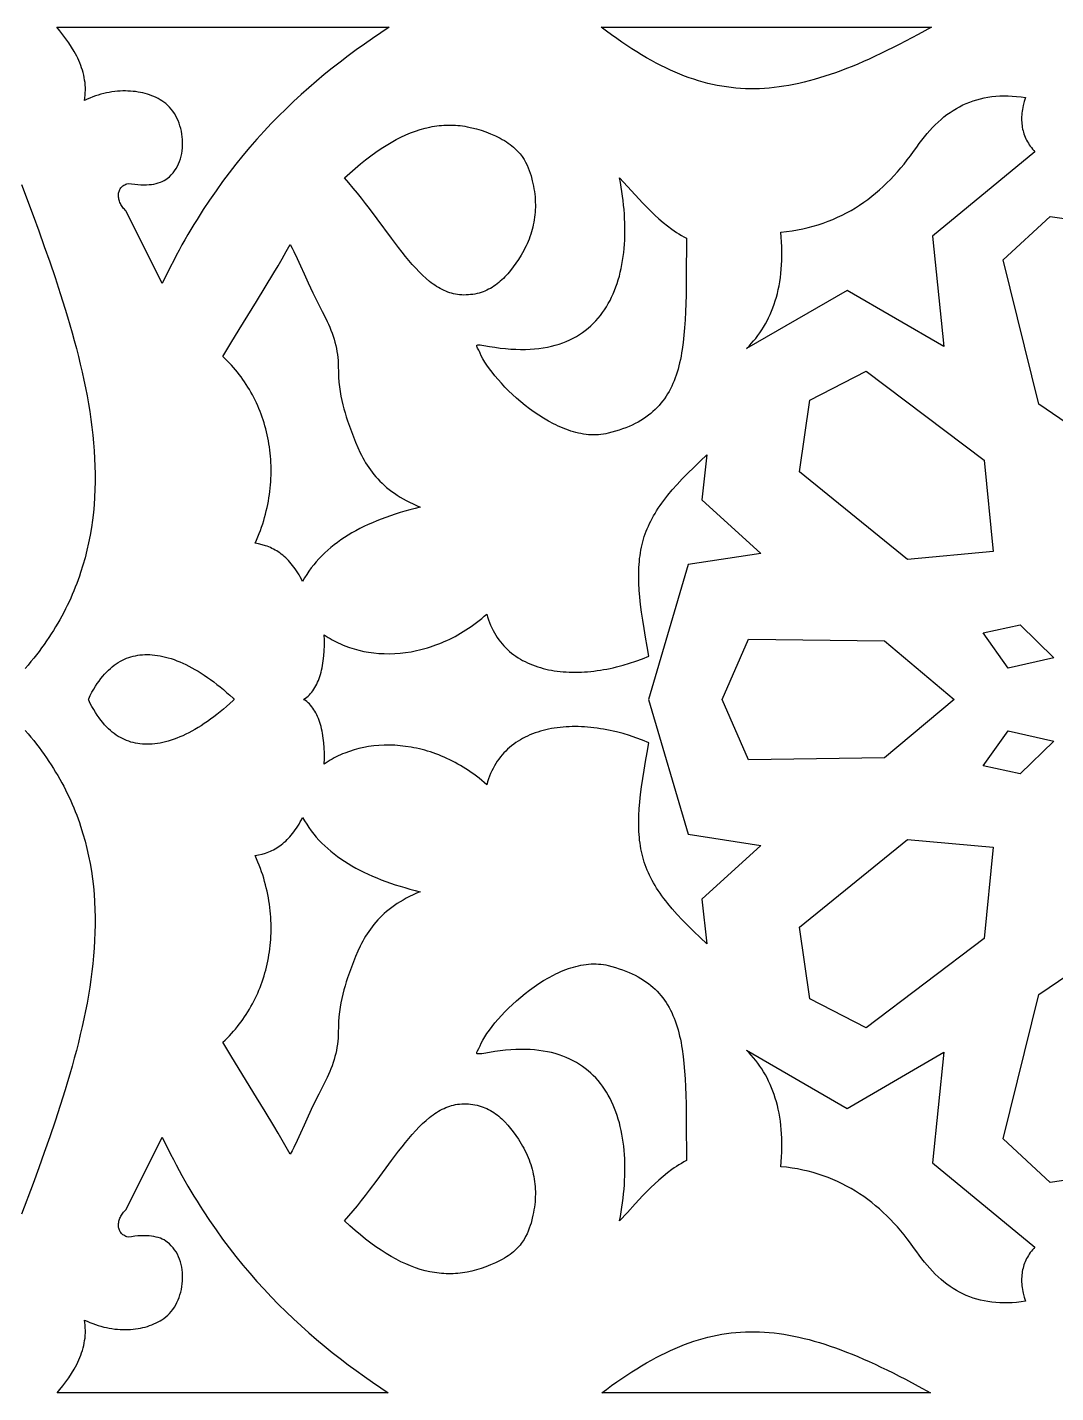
# Model space of a CAD drawing. Extents: x -575 to 575, y -425 to 425.
# Drawn here: x 272.8 to 333, y -365 to -285 of the extents above; entities that cross this region are included whole.
import ezdxf

# ---------------------------------------------------------------- set-up
doc = ezdxf.new("R2010")
doc.units = 0
doc.layers.add('LAYER_1', color=18, linetype='CONTINUOUS')

msp = doc.modelspace()

# ---------------------------------------------------------------- linework, layer by layer
at = {"layer": 'LAYER_1'}
for points in [[(293.476, -285.356), (292.992, -285.683), (292.512, -286.018), (292.035, -286.36), (291.562, -286.709), (291.092, -287.066), (290.626, -287.431), (290.164, -287.804), (289.707, -288.186), (289.254, -288.577), (288.805, -288.977), (288.361, -289.386), (287.922, -289.806), (287.487, -290.235), (287.058, -290.675), (286.634, -291.125), (286.215, -291.587), (285.802, -292.059), (285.394, -292.544), (284.993, -293.04), (284.597, -293.548), (284.207, -294.069), (283.823, -294.603), (283.446, -295.15), (283.075, -295.71), (282.892, -295.995), (282.711, -296.284), (282.532, -296.576), (282.354, -296.872), (282.178, -297.171), (282.004, -297.474), (281.831, -297.78), (281.661, -298.091), (281.492, -298.405), (281.325, -298.722), (281.159, -299.044), (280.996, -299.369), (280.835, -299.698), (280.675, -300.031), (278.565, -295.799), (278.511, -295.747), (278.461, -295.694), (278.413, -295.639), (278.369, -295.583), (278.329, -295.525), (278.291, -295.467), (278.257, -295.407), (278.226, -295.347), (278.199, -295.287), (278.176, -295.226), (278.156, -295.165), (278.14, -295.104), (278.127, -295.044), (278.118, -294.984), (278.114, -294.924), (278.113, -294.865), (278.116, -294.807), (278.123, -294.751), (278.134, -294.695), (278.149, -294.641), (278.168, -294.589), (278.192, -294.539), (278.22, -294.49), (278.252, -294.444), (278.289, -294.4), (278.33, -294.359), (278.376, -294.32), (278.426, -294.284), (278.481, -294.251), (278.54, -294.222), (278.604, -294.196), (278.673, -294.174), (278.874, -294.204), (279.066, -294.228), (279.25, -294.245), (279.426, -294.256), (279.594, -294.26), (279.754, -294.258), (279.907, -294.25), (280.052, -294.235), (280.19, -294.213), (280.321, -294.186), (280.446, -294.152), (280.564, -294.111), (280.675, -294.064), (280.78, -294.011), (280.88, -293.952), (280.973, -293.886), (281.094, -293.786), (281.206, -293.677), (281.309, -293.561), (281.402, -293.438), (281.487, -293.308), (281.563, -293.173), (281.631, -293.031), (281.69, -292.885), (281.74, -292.735), (281.782, -292.581), (281.816, -292.423), (281.841, -292.264), (281.858, -292.102), (281.867, -291.939), (281.869, -291.775), (281.862, -291.61), (281.848, -291.446), (281.826, -291.283), (281.796, -291.122), (281.759, -290.962), (281.714, -290.805), (281.662, -290.651), (281.603, -290.501), (281.537, -290.355), (281.464, -290.214), (281.384, -290.079), (281.297, -289.95), (281.203, -289.827), (281.103, -289.711), (280.996, -289.604), (280.883, -289.504), (280.763, -289.414), (280.656, -289.342), (280.546, -289.275), (280.431, -289.211), (280.313, -289.152), (280.192, -289.096), (280.067, -289.045), (279.939, -288.997), (279.808, -288.954), (279.674, -288.915), (279.538, -288.88), (279.399, -288.85), (279.257, -288.823), (279.113, -288.802), (278.967, -288.785), (278.818, -288.773), (278.668, -288.765), (278.516, -288.762), (278.362, -288.764), (278.207, -288.77), (278.05, -288.782), (277.893, -288.798), (277.734, -288.82), (277.574, -288.846), (277.413, -288.878), (277.252, -288.915), (277.09, -288.957), (276.928, -289.004), (276.766, -289.057), (276.603, -289.115), (276.441, -289.179), (276.279, -289.249), (276.117, -289.323), (276.143, -289.171), (276.161, -289.018), (276.173, -288.867), (276.177, -288.716), (276.176, -288.566), (276.168, -288.417), (276.154, -288.269), (276.134, -288.122), (276.109, -287.976), (276.078, -287.831), (276.042, -287.687), (276.001, -287.544), (275.956, -287.403), (275.906, -287.263), (275.852, -287.124), (275.794, -286.987), (275.731, -286.851), (275.666, -286.717), (275.597, -286.584), (275.525, -286.453), (275.372, -286.197), (275.209, -285.947), (275.039, -285.706), (274.862, -285.473), (274.68, -285.249), (274.496, -285.034), (293.963, -285.034)], [(324.934, -285.457), (324.186, -285.854), (323.82, -286.043), (323.459, -286.226), (323.103, -286.402), (322.751, -286.571), (322.404, -286.734), (322.061, -286.891), (321.723, -287.041), (321.388, -287.184), (321.058, -287.321), (320.732, -287.451), (320.409, -287.575), (320.09, -287.691), (319.775, -287.801), (319.462, -287.905), (319.154, -288.001), (318.848, -288.091), (318.545, -288.175), (318.245, -288.251), (317.947, -288.32), (317.652, -288.383), (317.36, -288.439), (317.069, -288.488), (316.781, -288.53), (316.495, -288.565), (316.211, -288.593), (315.928, -288.614), (315.647, -288.628), (315.368, -288.635), (315.089, -288.636), (314.812, -288.629), (314.536, -288.615), (314.261, -288.594), (313.987, -288.565), (313.713, -288.53), (313.44, -288.487), (313.167, -288.438), (312.894, -288.381), (312.622, -288.317), (312.349, -288.245), (312.076, -288.167), (311.803, -288.081), (311.529, -287.987), (311.255, -287.887), (310.98, -287.779), (310.705, -287.664), (310.428, -287.541), (310.15, -287.411), (309.871, -287.273), (309.59, -287.128), (309.308, -286.976), (309.024, -286.816), (308.739, -286.648), (308.451, -286.473), (308.162, -286.29), (307.87, -286.1), (307.576, -285.902), (307.279, -285.697), (306.98, -285.483), (306.677, -285.263), (306.373, -285.034), (325.704, -285.034)], [(330.188, -289.054), (330.437, -289.065), (330.69, -289.086), (330.949, -289.115), (331.212, -289.153), (331.137, -289.387), (331.077, -289.617), (331.052, -289.729), (331.031, -289.841), (331.014, -289.952), (331.001, -290.061), (330.991, -290.169), (330.984, -290.276), (330.982, -290.382), (330.982, -290.486), (330.987, -290.59), (330.995, -290.692), (331.007, -290.793), (331.023, -290.892), (331.042, -290.991), (331.065, -291.089), (331.091, -291.185), (331.121, -291.28), (331.155, -291.374), (331.193, -291.466), (331.234, -291.558), (331.278, -291.648), (331.327, -291.737), (331.379, -291.825), (331.434, -291.912), (331.494, -291.997), (331.557, -292.082), (331.623, -292.165), (331.693, -292.247), (331.767, -292.328), (325.769, -297.266), (326.436, -303.732), (320.771, -300.44), (314.884, -303.85), (315.025, -303.706), (315.161, -303.558), (315.292, -303.406), (315.419, -303.251), (315.541, -303.091), (315.659, -302.927), (315.772, -302.759), (315.88, -302.587), (315.983, -302.41), (316.082, -302.229), (316.175, -302.043), (316.264, -301.854), (316.347, -301.659), (316.425, -301.46), (316.498, -301.256), (316.566, -301.048), (316.629, -300.835), (316.686, -300.617), (316.737, -300.394), (316.783, -300.167), (316.824, -299.934), (316.859, -299.696), (316.888, -299.453), (316.911, -299.206), (316.929, -298.952), (316.941, -298.694), (316.946, -298.43), (316.946, -298.161), (316.94, -297.887), (316.927, -297.607), (316.909, -297.322), (316.884, -297.03), (317.217, -296.995), (317.543, -296.95), (317.863, -296.897), (318.177, -296.834), (318.485, -296.763), (318.787, -296.683), (319.083, -296.595), (319.373, -296.499), (319.657, -296.394), (319.936, -296.282), (320.21, -296.162), (320.477, -296.033), (320.74, -295.898), (320.997, -295.755), (321.25, -295.604), (321.497, -295.446), (321.739, -295.282), (321.976, -295.11), (322.209, -294.931), (322.437, -294.746), (322.66, -294.554), (322.879, -294.356), (323.093, -294.152), (323.304, -293.941), (323.51, -293.725), (323.711, -293.503), (323.909, -293.274), (324.103, -293.041), (324.293, -292.802), (324.48, -292.557), (324.662, -292.307), (324.841, -292.053), (324.989, -291.844), (325.139, -291.643), (325.291, -291.448), (325.446, -291.261), (325.604, -291.08), (325.765, -290.907), (325.929, -290.741), (326.096, -290.582), (326.266, -290.431), (326.439, -290.287), (326.615, -290.15), (326.795, -290.022), (326.978, -289.901), (327.164, -289.787), (327.354, -289.682), (327.548, -289.584), (327.746, -289.494), (327.947, -289.413), (328.152, -289.339), (328.362, -289.274), (328.575, -289.217), (328.792, -289.168), (329.014, -289.127), (329.24, -289.095), (329.47, -289.072), (329.705, -289.057), (329.944, -289.051)], [(297.573, -290.759), (297.71, -290.762), (297.847, -290.769), (297.983, -290.78), (298.12, -290.793), (298.256, -290.811), (298.393, -290.831), (298.53, -290.855), (298.803, -290.912), (299.077, -290.983), (299.351, -291.067), (299.625, -291.164), (299.901, -291.274), (300.177, -291.398), (300.455, -291.534), (300.584, -291.603), (300.706, -291.673), (300.822, -291.745), (300.932, -291.818), (301.037, -291.893), (301.136, -291.968), (301.229, -292.045), (301.317, -292.123), (301.4, -292.202), (301.478, -292.282), (301.552, -292.362), (301.621, -292.443), (301.685, -292.524), (301.746, -292.606), (301.855, -292.771), (301.95, -292.935), (302.033, -293.099), (302.104, -293.262), (302.165, -293.422), (302.217, -293.58), (302.263, -293.733), (302.339, -294.025), (302.376, -294.185), (302.409, -294.343), (302.438, -294.501), (302.462, -294.657), (302.482, -294.812), (302.498, -294.967), (302.509, -295.12), (302.516, -295.272), (302.52, -295.423), (302.519, -295.573), (302.514, -295.722), (302.504, -295.87), (302.491, -296.017), (302.474, -296.163), (302.453, -296.308), (302.428, -296.452), (302.399, -296.595), (302.367, -296.737), (302.33, -296.878), (302.29, -297.018), (302.246, -297.158), (302.198, -297.296), (302.147, -297.434), (302.092, -297.57), (302.033, -297.706), (301.971, -297.841), (301.906, -297.976), (301.836, -298.109), (301.764, -298.241), (301.688, -298.373), (301.525, -298.634), (301.376, -298.857), (301.222, -299.071), (301.064, -299.276), (300.901, -299.471), (300.732, -299.655), (300.645, -299.742), (300.557, -299.827), (300.466, -299.908), (300.374, -299.986), (300.281, -300.061), (300.185, -300.132), (300.087, -300.199), (299.987, -300.263), (299.885, -300.323), (299.78, -300.379), (299.674, -300.431), (299.565, -300.48), (299.453, -300.523), (299.339, -300.563), (299.222, -300.598), (299.103, -300.629), (298.981, -300.655), (298.856, -300.676), (298.728, -300.692), (298.597, -300.704), (298.464, -300.71), (298.327, -300.712), (298.205, -300.708), (298.085, -300.699), (297.966, -300.685), (297.849, -300.665), (297.733, -300.641), (297.618, -300.612), (297.505, -300.578), (297.392, -300.539), (297.281, -300.495), (297.171, -300.447), (297.062, -300.395), (296.954, -300.338), (296.847, -300.277), (296.74, -300.212), (296.635, -300.143), (296.53, -300.07), (296.426, -299.994), (296.323, -299.913), (296.118, -299.741), (295.915, -299.555), (295.713, -299.357), (295.513, -299.146), (295.313, -298.924), (295.113, -298.691), (294.913, -298.448), (294.713, -298.196), (294.511, -297.935), (294.103, -297.393), (293.256, -296.243), (292.809, -295.648), (292.579, -295.348), (292.343, -295.047), (292.101, -294.747), (291.854, -294.448), (291.599, -294.151), (291.338, -293.856), (291.655, -293.568), (291.968, -293.294), (292.277, -293.034), (292.584, -292.789), (292.887, -292.558), (293.187, -292.341), (293.485, -292.138), (293.779, -291.949), (294.071, -291.774), (294.361, -291.614), (294.648, -291.467), (294.934, -291.334), (295.217, -291.215), (295.499, -291.11), (295.779, -291.019), (296.058, -290.941), (296.336, -290.878), (296.474, -290.851), (296.612, -290.827), (296.75, -290.807), (296.888, -290.791), (297.025, -290.778), (297.162, -290.768), (297.3, -290.761), (297.436, -290.758)], [(307.907, -294.356), (308.361, -294.851), (308.813, -295.336), (309.041, -295.572), (309.272, -295.804), (309.507, -296.03), (309.748, -296.249), (309.994, -296.461), (310.248, -296.666), (310.51, -296.861), (310.645, -296.956), (310.782, -297.047), (310.922, -297.137), (311.065, -297.223), (311.21, -297.307), (311.359, -297.388), (311.353, -299.664), (311.348, -300.195), (311.341, -300.712), (311.329, -301.213), (311.312, -301.7), (311.288, -302.171), (311.258, -302.628), (311.219, -303.069), (311.172, -303.495), (311.114, -303.906), (311.081, -304.106), (311.045, -304.302), (311.006, -304.494), (310.964, -304.682), (310.919, -304.867), (310.87, -305.048), (310.818, -305.225), (310.762, -305.398), (310.702, -305.567), (310.638, -305.733), (310.571, -305.895), (310.499, -306.053), (310.423, -306.207), (310.343, -306.357), (310.258, -306.504), (310.169, -306.646), (310.075, -306.785), (309.975, -306.92), (309.871, -307.051), (309.762, -307.179), (309.648, -307.302), (309.528, -307.422), (309.403, -307.538), (309.272, -307.65), (309.135, -307.758), (308.993, -307.862), (308.844, -307.963), (308.69, -308.059), (308.529, -308.152), (308.362, -308.241), (308.188, -308.326), (308.008, -308.407), (307.821, -308.485), (307.627, -308.558), (307.427, -308.628), (307.219, -308.693), (307.004, -308.755), (306.781, -308.813), (306.641, -308.845), (306.499, -308.87), (306.356, -308.889), (306.213, -308.901), (306.068, -308.908), (305.923, -308.909), (305.777, -308.904), (305.631, -308.893), (305.484, -308.878), (305.336, -308.857), (305.189, -308.831), (305.041, -308.8), (304.893, -308.764), (304.745, -308.723), (304.597, -308.678), (304.449, -308.629), (304.302, -308.576), (304.155, -308.518), (304.008, -308.457), (303.862, -308.392), (303.716, -308.323), (303.571, -308.251), (303.283, -308.098), (302.999, -307.932), (302.72, -307.755), (302.446, -307.569), (302.178, -307.375), (301.916, -307.174), (301.662, -306.966), (301.416, -306.754), (301.179, -306.538), (300.951, -306.32), (300.734, -306.101), (300.527, -305.882), (300.332, -305.664), (300.149, -305.449), (299.98, -305.237), (299.824, -305.03), (299.683, -304.829), (299.557, -304.636), (299.447, -304.45), (299.354, -304.275), (299.278, -304.11), (299.24, -304.026), (299.202, -303.95), (299.134, -303.823), (299.109, -303.773), (299.092, -303.73), (299.085, -303.696), (299.087, -303.681), (299.091, -303.669), (299.099, -303.659), (299.111, -303.65), (299.148, -303.639), (299.203, -303.635), (299.279, -303.638), (299.377, -303.649), (299.5, -303.666), (299.827, -303.721), (300.15, -303.775), (300.466, -303.819), (300.775, -303.853), (301.076, -303.878), (301.369, -303.894), (301.655, -303.901), (301.934, -303.9), (302.206, -303.889), (302.47, -303.87), (302.727, -303.842), (302.977, -303.807), (303.22, -303.763), (303.456, -303.711), (303.685, -303.651), (303.907, -303.584), (304.123, -303.509), (304.331, -303.426), (304.533, -303.337), (304.728, -303.24), (304.917, -303.136), (305.098, -303.025), (305.274, -302.908), (305.443, -302.784), (305.605, -302.654), (305.761, -302.517), (305.911, -302.375), (306.054, -302.226), (306.192, -302.072), (306.323, -301.912), (306.448, -301.746), (306.567, -301.575), (306.68, -301.399), (306.787, -301.218), (306.888, -301.031), (306.983, -300.84), (307.073, -300.645), (307.157, -300.444), (307.235, -300.24), (307.307, -300.031), (307.374, -299.818), (307.435, -299.601), (307.491, -299.38), (307.542, -299.156), (307.587, -298.928), (307.626, -298.697), (307.661, -298.462), (307.69, -298.225), (307.714, -297.984), (307.734, -297.741), (307.748, -297.495), (307.757, -297.247), (307.761, -296.996), (307.76, -296.743), (307.754, -296.488), (307.744, -296.231), (307.728, -295.972), (307.709, -295.712), (307.684, -295.45), (307.655, -295.187), (307.621, -294.923), (307.583, -294.657), (307.541, -294.391), (307.494, -294.124), (307.443, -293.856)], [(336.384, -296.647), (338.447, -305.051), (336.042, -309.874), (331.996, -307.108), (329.902, -298.662), (332.658, -296.109)], [(288.275, -297.961), (288.38, -298.164), (288.579, -298.574), (288.776, -299.002), (288.985, -299.468), (289.222, -299.992), (289.501, -300.591), (289.838, -301.286), (290.032, -301.675), (290.246, -302.095), (290.328, -302.26), (290.407, -302.428), (290.481, -302.599), (290.552, -302.773), (290.617, -302.948), (290.678, -303.125), (290.734, -303.303), (290.785, -303.482), (290.83, -303.661), (290.87, -303.841), (290.905, -304.021), (290.933, -304.2), (290.955, -304.378), (290.971, -304.556), (290.98, -304.732), (290.982, -304.906), (290.986, -305.221), (290.998, -305.524), (291.02, -305.816), (291.05, -306.097), (291.088, -306.368), (291.134, -306.632), (291.186, -306.887), (291.244, -307.136), (291.308, -307.38), (291.377, -307.62), (291.451, -307.856), (291.528, -308.09), (291.693, -308.555), (291.866, -309.024), (291.988, -309.337), (292.118, -309.645), (292.259, -309.947), (292.334, -310.096), (292.412, -310.243), (292.494, -310.388), (292.579, -310.532), (292.668, -310.673), (292.761, -310.813), (292.858, -310.951), (292.96, -311.087), (293.066, -311.221), (293.177, -311.353), (293.293, -311.482), (293.415, -311.61), (293.542, -311.735), (293.674, -311.858), (293.813, -311.979), (293.957, -312.097), (294.108, -312.213), (294.265, -312.326), (294.429, -312.437), (294.6, -312.545), (294.778, -312.651), (294.963, -312.754), (295.155, -312.854), (295.356, -312.951), (295.564, -313.046), (295.78, -313.137), (295.477, -313.213), (295.178, -313.291), (294.884, -313.374), (294.596, -313.459), (294.312, -313.549), (294.034, -313.641), (293.761, -313.738), (293.494, -313.838), (293.232, -313.942), (292.976, -314.05), (292.726, -314.162), (292.481, -314.278), (292.242, -314.397), (292.009, -314.521), (291.781, -314.649), (291.56, -314.78), (291.345, -314.916), (291.136, -315.056), (290.933, -315.201), (290.737, -315.35), (290.546, -315.503), (290.363, -315.66), (290.185, -315.822), (290.015, -315.988), (289.851, -316.159), (289.693, -316.335), (289.543, -316.515), (289.399, -316.7), (289.262, -316.89), (289.133, -317.084), (289.01, -317.283), (288.894, -317.488), (288.826, -317.354), (288.755, -317.225), (288.684, -317.101), (288.611, -316.982), (288.537, -316.867), (288.462, -316.757), (288.385, -316.651), (288.308, -316.549), (288.229, -316.452), (288.148, -316.359), (288.067, -316.27), (287.984, -316.186), (287.901, -316.105), (287.816, -316.028), (287.73, -315.956), (287.643, -315.887), (287.555, -315.822), (287.466, -315.76), (287.375, -315.703), (287.284, -315.648), (287.192, -315.598), (287.099, -315.551), (287.005, -315.507), (286.91, -315.466), (286.814, -315.429), (286.717, -315.395), (286.52, -315.336), (286.32, -315.289), (286.117, -315.254), (286.2, -315.065), (286.279, -314.876), (286.354, -314.686), (286.425, -314.497), (286.492, -314.307), (286.555, -314.116), (286.614, -313.926), (286.67, -313.736), (286.721, -313.545), (286.769, -313.355), (286.813, -313.164), (286.853, -312.974), (286.889, -312.784), (286.922, -312.593), (286.951, -312.404), (286.976, -312.214), (286.998, -312.025), (287.016, -311.836), (287.03, -311.647), (287.041, -311.459), (287.048, -311.272), (287.051, -311.085), (287.051, -310.898), (287.047, -310.713), (287.04, -310.527), (287.03, -310.343), (287.016, -310.159), (286.998, -309.977), (286.977, -309.795), (286.953, -309.614), (286.925, -309.434), (286.894, -309.254), (286.859, -309.076), (286.821, -308.899), (286.78, -308.724), (286.735, -308.549), (286.687, -308.375), (286.636, -308.203), (286.582, -308.032), (286.525, -307.863), (286.464, -307.695), (286.4, -307.528), (286.333, -307.363), (286.263, -307.199), (286.189, -307.037), (286.113, -306.877), (286.033, -306.718), (285.951, -306.561), (285.865, -306.406), (285.776, -306.252), (285.685, -306.101), (285.59, -305.951), (285.493, -305.803), (285.392, -305.658), (285.289, -305.514), (285.182, -305.372), (285.073, -305.233), (284.961, -305.096), (284.846, -304.96), (284.728, -304.828), (284.608, -304.697), (284.484, -304.569), (284.358, -304.443), (284.229, -304.32), (284.454, -303.93), (284.686, -303.536), (285.171, -302.735), (286.188, -301.092), (286.702, -300.259), (287.209, -299.423), (287.457, -299.005), (287.699, -298.587), (287.935, -298.171), (288.164, -297.755)], [(328.797, -310.389), (329.321, -315.743), (324.312, -316.201), (317.976, -311.066), (318.593, -306.867), (321.89, -305.166)], [(312.266, -312.703), (315.71, -315.842), (311.462, -316.504), (309.151, -324.398), (311.462, -332.291), (315.71, -332.954), (312.266, -336.092), (312.552, -338.715), (312.158, -338.346), (311.787, -337.991), (311.44, -337.646), (311.115, -337.312), (310.812, -336.986), (310.532, -336.668), (310.272, -336.356), (310.15, -336.202), (310.033, -336.049), (309.922, -335.897), (309.815, -335.746), (309.713, -335.596), (309.616, -335.446), (309.524, -335.296), (309.436, -335.146), (309.353, -334.997), (309.275, -334.847), (309.201, -334.697), (309.132, -334.547), (309.067, -334.396), (309.006, -334.244), (308.95, -334.091), (308.897, -333.937), (308.849, -333.782), (308.805, -333.625), (308.765, -333.467), (308.729, -333.307), (308.697, -333.145), (308.669, -332.982), (308.644, -332.816), (308.623, -332.647), (308.606, -332.477), (308.592, -332.303), (308.582, -332.127), (308.575, -331.948), (308.572, -331.765), (308.572, -331.579), (308.581, -331.198), (308.603, -330.801), (308.636, -330.388), (308.681, -329.957), (308.737, -329.508), (308.803, -329.038), (308.878, -328.548), (308.964, -328.034), (309.057, -327.497), (309.16, -326.935), (308.785, -326.783), (308.408, -326.643), (308.03, -326.516), (307.65, -326.403), (307.271, -326.302), (307.081, -326.257), (306.891, -326.216), (306.702, -326.178), (306.513, -326.143), (306.325, -326.112), (306.137, -326.084), (305.95, -326.06), (305.764, -326.039), (305.579, -326.022), (305.394, -326.009), (305.211, -325.999), (305.029, -325.993), (304.848, -325.991), (304.668, -325.992), (304.49, -325.997), (304.314, -326.006), (304.139, -326.019), (303.966, -326.036), (303.794, -326.056), (303.625, -326.08), (303.457, -326.108), (303.292, -326.141), (303.129, -326.177), (302.968, -326.217), (302.81, -326.261), (302.654, -326.309), (302.5, -326.361), (302.349, -326.417), (302.201, -326.478), (302.056, -326.542), (301.914, -326.611), (301.775, -326.684), (301.639, -326.761), (301.506, -326.842), (301.377, -326.927), (301.251, -327.017), (301.128, -327.111), (301.01, -327.21), (300.894, -327.313), (300.783, -327.42), (300.675, -327.531), (300.572, -327.648), (300.473, -327.768), (300.377, -327.893), (300.286, -328.023), (300.2, -328.157), (300.118, -328.296), (300.04, -328.439), (299.967, -328.587), (299.899, -328.739), (299.835, -328.896), (299.777, -329.058), (299.723, -329.225), (299.675, -329.396), (299.527, -329.266), (299.377, -329.139), (299.226, -329.017), (299.074, -328.899), (298.92, -328.784), (298.766, -328.674), (298.611, -328.567), (298.455, -328.465), (298.298, -328.366), (298.141, -328.271), (297.982, -328.18), (297.824, -328.093), (297.664, -328.009), (297.504, -327.93), (297.344, -327.854), (297.183, -327.781), (297.022, -327.713), (296.86, -327.648), (296.698, -327.586), (296.537, -327.529), (296.375, -327.475), (296.213, -327.424), (296.051, -327.377), (295.889, -327.333), (295.727, -327.293), (295.565, -327.257), (295.404, -327.224), (295.243, -327.194), (294.922, -327.145), (294.603, -327.109), (294.287, -327.086), (293.974, -327.076), (293.664, -327.078), (293.358, -327.094), (293.056, -327.121), (292.759, -327.161), (292.468, -327.213), (292.182, -327.277), (291.903, -327.352), (291.63, -327.438), (291.365, -327.536), (291.235, -327.589), (291.107, -327.644), (290.981, -327.702), (290.858, -327.763), (290.736, -327.827), (290.617, -327.893), (290.5, -327.962), (290.385, -328.034), (290.273, -328.108), (290.164, -328.184), (290.17, -327.863), (290.167, -327.549), (290.155, -327.242), (290.133, -326.945), (290.101, -326.658), (290.058, -326.381), (290.033, -326.247), (290.004, -326.116), (289.973, -325.988), (289.939, -325.864), (289.902, -325.742), (289.862, -325.625), (289.82, -325.511), (289.774, -325.4), (289.725, -325.293), (289.672, -325.191), (289.617, -325.092), (289.558, -324.998), (289.496, -324.907), (289.431, -324.822), (289.362, -324.74), (289.29, -324.664), (289.215, -324.592), (289.136, -324.524), (289.053, -324.462), (288.967, -324.405), (288.943, -324.405), (288.955, -324.398), (288.943, -324.39), (288.967, -324.39), (289.053, -324.333), (289.136, -324.271), (289.215, -324.204), (289.29, -324.132), (289.362, -324.055), (289.431, -323.974), (289.496, -323.888), (289.558, -323.798), (289.617, -323.703), (289.672, -323.605), (289.725, -323.502), (289.774, -323.395), (289.82, -323.285), (289.862, -323.171), (289.902, -323.053), (289.939, -322.932), (289.973, -322.807), (290.004, -322.679), (290.033, -322.548), (290.058, -322.414), (290.101, -322.138), (290.133, -321.85), (290.155, -321.553), (290.167, -321.247), (290.17, -320.933), (290.164, -320.612), (290.273, -320.688), (290.385, -320.762), (290.5, -320.833), (290.617, -320.902), (290.736, -320.968), (290.858, -321.032), (290.981, -321.093), (291.107, -321.151), (291.235, -321.207), (291.365, -321.26), (291.63, -321.357), (291.903, -321.444), (292.182, -321.519), (292.468, -321.582), (292.759, -321.634), (293.056, -321.674), (293.358, -321.702), (293.664, -321.717), (293.974, -321.72), (294.287, -321.71), (294.603, -321.687), (294.922, -321.651), (295.243, -321.602), (295.404, -321.572), (295.565, -321.539), (295.727, -321.502), (295.889, -321.462), (296.051, -321.418), (296.213, -321.371), (296.375, -321.321), (296.537, -321.267), (296.698, -321.209), (296.86, -321.148), (297.022, -321.083), (297.183, -321.014), (297.344, -320.942), (297.504, -320.866), (297.664, -320.786), (297.824, -320.703), (297.982, -320.615), (298.141, -320.524), (298.298, -320.429), (298.455, -320.331), (298.611, -320.228), (298.766, -320.122), (298.92, -320.011), (299.074, -319.897), (299.226, -319.778), (299.377, -319.656), (299.527, -319.53), (299.675, -319.399), (299.723, -319.57), (299.777, -319.737), (299.835, -319.899), (299.899, -320.056), (299.967, -320.209), (300.04, -320.357), (300.118, -320.5), (300.2, -320.639), (300.286, -320.773), (300.377, -320.902), (300.473, -321.027), (300.572, -321.148), (300.675, -321.264), (300.783, -321.376), (300.894, -321.483), (301.01, -321.586), (301.128, -321.684), (301.251, -321.778), (301.377, -321.868), (301.506, -321.954), (301.639, -322.035), (301.775, -322.112), (301.914, -322.185), (302.056, -322.253), (302.201, -322.318), (302.349, -322.378), (302.5, -322.434), (302.654, -322.487), (302.81, -322.535), (302.968, -322.579), (303.129, -322.619), (303.292, -322.655), (303.457, -322.687), (303.625, -322.715), (303.794, -322.739), (303.966, -322.76), (304.139, -322.776), (304.314, -322.789), (304.49, -322.798), (304.668, -322.803), (304.848, -322.805), (305.029, -322.802), (305.211, -322.796), (305.394, -322.786), (305.579, -322.773), (305.764, -322.756), (305.95, -322.736), (306.137, -322.711), (306.325, -322.684), (306.513, -322.653), (306.702, -322.618), (306.891, -322.58), (307.081, -322.538), (307.271, -322.493), (307.65, -322.393), (308.03, -322.279), (308.408, -322.152), (308.785, -322.013), (309.16, -321.86), (309.057, -321.298), (308.964, -320.761), (308.878, -320.248), (308.803, -319.757), (308.737, -319.288), (308.681, -318.838), (308.636, -318.408), (308.603, -317.995), (308.581, -317.598), (308.572, -317.216), (308.572, -317.03), (308.575, -316.848), (308.582, -316.669), (308.592, -316.492), (308.606, -316.319), (308.623, -316.148), (308.644, -315.98), (308.669, -315.814), (308.697, -315.65), (308.729, -315.488), (308.765, -315.329), (308.805, -315.17), (308.849, -315.014), (308.897, -314.859), (308.95, -314.705), (309.006, -314.552), (309.067, -314.4), (309.132, -314.249), (309.201, -314.098), (309.275, -313.948), (309.353, -313.799), (309.436, -313.649), (309.524, -313.5), (309.616, -313.35), (309.713, -313.2), (309.815, -313.049), (309.922, -312.898), (310.033, -312.746), (310.15, -312.593), (310.272, -312.439), (310.532, -312.128), (310.812, -311.809), (311.115, -311.484), (311.44, -311.149), (311.787, -310.805), (312.158, -310.449), (312.552, -310.081)], [(332.878, -321.955), (330.198, -322.563), (328.732, -320.507), (330.893, -320.033)], [(322.95, -320.97), (327.04, -324.398), (322.95, -327.825), (314.993, -327.929), (313.453, -324.398), (314.993, -320.866)], [(279.94, -321.774), (280.089, -321.783), (280.24, -321.798), (280.393, -321.818), (280.549, -321.844), (280.708, -321.877), (280.869, -321.915), (281.032, -321.96), (281.198, -322.01), (281.365, -322.067), (281.535, -322.13), (281.707, -322.199), (281.881, -322.275), (282.056, -322.357), (282.233, -322.445), (282.412, -322.539), (282.592, -322.64), (282.773, -322.747), (282.955, -322.86), (283.139, -322.98), (283.323, -323.105), (283.508, -323.237), (283.694, -323.375), (283.881, -323.519), (284.068, -323.67), (284.255, -323.826), (284.442, -323.989), (284.63, -324.157), (284.818, -324.331), (284.887, -324.398), (284.818, -324.464), (284.63, -324.638), (284.442, -324.807), (284.255, -324.969), (284.068, -325.126), (283.881, -325.276), (283.694, -325.42), (283.508, -325.558), (283.323, -325.69), (283.139, -325.816), (282.955, -325.935), (282.773, -326.049), (282.592, -326.156), (282.412, -326.256), (282.233, -326.351), (282.056, -326.439), (281.881, -326.521), (281.707, -326.596), (281.535, -326.665), (281.365, -326.728), (281.198, -326.785), (281.032, -326.836), (280.869, -326.88), (280.708, -326.919), (280.549, -326.951), (280.393, -326.977), (280.24, -326.998), (280.089, -327.012), (279.94, -327.021), (279.795, -327.025), (279.652, -327.022), (279.511, -327.014), (279.373, -327.001), (279.237, -326.982), (279.104, -326.957), (278.973, -326.928), (278.844, -326.892), (278.716, -326.852), (278.591, -326.805), (278.467, -326.753), (278.345, -326.695), (278.224, -326.631), (278.104, -326.561), (277.986, -326.485), (277.869, -326.402), (277.753, -326.312), (277.638, -326.216), (277.524, -326.112), (277.411, -326.001), (277.299, -325.882), (277.189, -325.755), (277.081, -325.62), (276.974, -325.477), (276.868, -325.325), (276.764, -325.166), (276.663, -324.997), (276.563, -324.82), (276.466, -324.634), (276.372, -324.438), (276.353, -324.398), (276.372, -324.357), (276.466, -324.162), (276.563, -323.976), (276.663, -323.798), (276.764, -323.63), (276.868, -323.47), (276.974, -323.319), (277.081, -323.176), (277.189, -323.041), (277.299, -322.914), (277.411, -322.795), (277.524, -322.684), (277.638, -322.58), (277.753, -322.483), (277.869, -322.393), (277.986, -322.31), (278.104, -322.234), (278.224, -322.164), (278.345, -322.1), (278.467, -322.042), (278.591, -321.99), (278.716, -321.944), (278.844, -321.903), (278.973, -321.868), (279.104, -321.838), (279.237, -321.814), (279.373, -321.795), (279.511, -321.781), (279.652, -321.773), (279.795, -321.771)], [(332.878, -326.84), (330.893, -328.763), (328.732, -328.288), (330.198, -326.232)], [(289.01, -331.512), (289.133, -331.711), (289.262, -331.906), (289.399, -332.095), (289.543, -332.28), (289.693, -332.461), (289.851, -332.636), (290.015, -332.807), (290.185, -332.973), (290.363, -333.135), (290.546, -333.293), (290.737, -333.446), (290.933, -333.595), (291.136, -333.739), (291.345, -333.879), (291.56, -334.015), (291.781, -334.147), (292.009, -334.275), (292.242, -334.398), (292.481, -334.518), (292.726, -334.634), (292.976, -334.745), (293.232, -334.853), (293.494, -334.957), (293.761, -335.057), (294.034, -335.154), (294.312, -335.247), (294.596, -335.336), (294.884, -335.422), (295.178, -335.504), (295.477, -335.583), (295.78, -335.658), (295.564, -335.75), (295.356, -335.844), (295.155, -335.942), (294.963, -336.042), (294.778, -336.145), (294.6, -336.25), (294.429, -336.359), (294.265, -336.469), (294.108, -336.583), (293.957, -336.699), (293.813, -336.817), (293.674, -336.938), (293.542, -337.06), (293.415, -337.186), (293.293, -337.313), (293.177, -337.443), (293.066, -337.575), (292.96, -337.709), (292.858, -337.844), (292.761, -337.982), (292.668, -338.122), (292.579, -338.264), (292.494, -338.407), (292.412, -338.552), (292.334, -338.699), (292.259, -338.848), (292.118, -339.15), (291.988, -339.458), (291.866, -339.772), (291.693, -340.24), (291.528, -340.705), (291.451, -340.939), (291.377, -341.176), (291.308, -341.415), (291.244, -341.659), (291.186, -341.908), (291.134, -342.164), (291.088, -342.427), (291.05, -342.698), (291.02, -342.979), (290.998, -343.271), (290.986, -343.574), (290.982, -343.89), (290.98, -344.064), (290.971, -344.24), (290.955, -344.417), (290.933, -344.596), (290.905, -344.775), (290.87, -344.954), (290.83, -345.134), (290.785, -345.314), (290.734, -345.493), (290.678, -345.671), (290.617, -345.848), (290.552, -346.023), (290.481, -346.196), (290.407, -346.367), (290.328, -346.535), (290.246, -346.701), (290.032, -347.121), (289.838, -347.51), (289.501, -348.204), (289.222, -348.804), (288.985, -349.327), (288.776, -349.794), (288.579, -350.222), (288.38, -350.631), (288.275, -350.834), (288.164, -351.04), (287.935, -350.625), (287.699, -350.208), (287.457, -349.791), (287.209, -349.372), (286.702, -348.536), (286.188, -347.703), (285.171, -346.061), (284.686, -345.259), (284.454, -344.865), (284.229, -344.476), (284.358, -344.352), (284.484, -344.227), (284.608, -344.098), (284.728, -343.968), (284.846, -343.835), (284.961, -343.7), (285.073, -343.563), (285.182, -343.423), (285.289, -343.282), (285.392, -343.138), (285.493, -342.992), (285.59, -342.844), (285.685, -342.695), (285.776, -342.543), (285.865, -342.39), (285.951, -342.234), (286.033, -342.077), (286.113, -341.919), (286.189, -341.758), (286.263, -341.596), (286.333, -341.433), (286.4, -341.267), (286.464, -341.101), (286.525, -340.933), (286.582, -340.763), (286.636, -340.592), (286.687, -340.42), (286.735, -340.247), (286.78, -340.072), (286.821, -339.896), (286.859, -339.719), (286.894, -339.541), (286.925, -339.362), (286.953, -339.182), (286.977, -339.001), (286.998, -338.819), (287.016, -338.636), (287.03, -338.452), (287.04, -338.268), (287.047, -338.083), (287.051, -337.897), (287.051, -337.711), (287.048, -337.524), (287.041, -337.336), (287.03, -337.148), (287.016, -336.96), (286.998, -336.771), (286.976, -336.581), (286.951, -336.392), (286.922, -336.202), (286.889, -336.012), (286.853, -335.822), (286.813, -335.631), (286.769, -335.441), (286.721, -335.25), (286.67, -335.06), (286.614, -334.87), (286.555, -334.679), (286.492, -334.489), (286.425, -334.299), (286.354, -334.109), (286.279, -333.92), (286.2, -333.731), (286.117, -333.542), (286.32, -333.506), (286.52, -333.459), (286.717, -333.4), (286.814, -333.366), (286.91, -333.329), (287.005, -333.289), (287.099, -333.245), (287.192, -333.198), (287.284, -333.147), (287.375, -333.093), (287.466, -333.035), (287.555, -332.974), (287.643, -332.909), (287.73, -332.84), (287.816, -332.767), (287.901, -332.69), (287.984, -332.61), (288.067, -332.525), (288.148, -332.436), (288.229, -332.343), (288.308, -332.246), (288.385, -332.145), (288.462, -332.039), (288.537, -331.929), (288.611, -331.814), (288.684, -331.694), (288.755, -331.57), (288.826, -331.441), (288.894, -331.308)], [(329.321, -333.052), (328.797, -338.407), (321.89, -343.629), (318.593, -341.929), (317.976, -337.73), (324.312, -332.595)], [(338.447, -343.744), (336.384, -352.148), (332.658, -352.686), (329.902, -350.133), (331.996, -341.688), (336.042, -338.922)], [(306.068, -339.888), (306.213, -339.894), (306.356, -339.907), (306.499, -339.926), (306.641, -339.951), (306.781, -339.982), (307.004, -340.04), (307.219, -340.102), (307.427, -340.168), (307.627, -340.237), (307.821, -340.311), (308.008, -340.388), (308.188, -340.469), (308.362, -340.554), (308.529, -340.643), (308.69, -340.736), (308.844, -340.833), (308.993, -340.933), (309.135, -341.037), (309.272, -341.146), (309.403, -341.258), (309.528, -341.373), (309.648, -341.493), (309.762, -341.617), (309.871, -341.744), (309.975, -341.875), (310.075, -342.01), (310.169, -342.149), (310.258, -342.292), (310.343, -342.438), (310.423, -342.589), (310.499, -342.743), (310.571, -342.901), (310.638, -343.063), (310.702, -343.228), (310.762, -343.398), (310.818, -343.571), (310.87, -343.748), (310.919, -343.929), (310.964, -344.113), (311.006, -344.302), (311.045, -344.494), (311.081, -344.69), (311.114, -344.89), (311.172, -345.301), (311.219, -345.727), (311.258, -346.168), (311.288, -346.624), (311.312, -347.096), (311.329, -347.582), (311.341, -348.084), (311.348, -348.6), (311.353, -349.132), (311.359, -351.407), (311.21, -351.488), (311.065, -351.572), (310.922, -351.659), (310.782, -351.748), (310.645, -351.84), (310.51, -351.934), (310.248, -352.13), (309.994, -352.334), (309.748, -352.546), (309.507, -352.766), (309.272, -352.992), (309.041, -353.223), (308.813, -353.46), (308.361, -353.945), (307.907, -354.44), (307.443, -354.939), (307.494, -354.672), (307.541, -354.405), (307.583, -354.138), (307.621, -353.873), (307.655, -353.608), (307.684, -353.345), (307.709, -353.083), (307.728, -352.823), (307.744, -352.564), (307.754, -352.307), (307.76, -352.052), (307.761, -351.799), (307.757, -351.549), (307.748, -351.3), (307.734, -351.054), (307.714, -350.811), (307.69, -350.571), (307.661, -350.333), (307.626, -350.099), (307.587, -349.867), (307.542, -349.64), (307.491, -349.415), (307.435, -349.194), (307.374, -348.978), (307.307, -348.765), (307.235, -348.556), (307.157, -348.351), (307.073, -348.151), (306.983, -347.955), (306.888, -347.764), (306.787, -347.578), (306.68, -347.396), (306.567, -347.22), (306.448, -347.049), (306.323, -346.884), (306.192, -346.724), (306.054, -346.569), (305.911, -346.421), (305.761, -346.278), (305.605, -346.142), (305.443, -346.011), (305.274, -345.887), (305.098, -345.77), (304.917, -345.66), (304.728, -345.556), (304.533, -345.459), (304.331, -345.369), (304.123, -345.287), (303.907, -345.212), (303.685, -345.144), (303.456, -345.085), (303.22, -345.033), (302.977, -344.989), (302.727, -344.953), (302.47, -344.926), (302.206, -344.906), (301.934, -344.896), (301.655, -344.894), (301.369, -344.901), (301.076, -344.917), (300.775, -344.942), (300.466, -344.977), (300.15, -345.021), (299.827, -345.074), (299.5, -345.129), (299.377, -345.147), (299.279, -345.157), (299.203, -345.161), (299.148, -345.157), (299.111, -345.145), (299.099, -345.137), (299.091, -345.126), (299.087, -345.114), (299.085, -345.1), (299.092, -345.065), (299.109, -345.023), (299.134, -344.972), (299.202, -344.846), (299.24, -344.77), (299.278, -344.685), (299.354, -344.521), (299.447, -344.345), (299.557, -344.16), (299.683, -343.966), (299.824, -343.765), (299.98, -343.558), (300.149, -343.347), (300.332, -343.131), (300.527, -342.913), (300.734, -342.694), (300.951, -342.475), (301.179, -342.257), (301.416, -342.041), (301.662, -341.829), (301.916, -341.622), (302.178, -341.42), (302.446, -341.226), (302.72, -341.04), (302.999, -340.864), (303.283, -340.698), (303.571, -340.544), (303.716, -340.472), (303.862, -340.403), (304.008, -340.338), (304.155, -340.277), (304.302, -340.22), (304.449, -340.166), (304.597, -340.117), (304.745, -340.072), (304.893, -340.032), (305.041, -339.996), (305.189, -339.965), (305.336, -339.939), (305.484, -339.918), (305.631, -339.902), (305.777, -339.892), (305.923, -339.887)], [(320.771, -348.355), (326.436, -345.063), (325.769, -351.53), (331.767, -356.468), (331.693, -356.549), (331.623, -356.631), (331.557, -356.714), (331.494, -356.798), (331.434, -356.884), (331.379, -356.97), (331.327, -357.058), (331.278, -357.147), (331.234, -357.238), (331.193, -357.329), (331.155, -357.422), (331.121, -357.516), (331.091, -357.611), (331.065, -357.707), (331.042, -357.804), (331.023, -357.903), (331.007, -358.003), (330.995, -358.104), (330.987, -358.206), (330.982, -358.309), (330.982, -358.414), (330.984, -358.52), (330.991, -358.626), (331.001, -358.735), (331.014, -358.844), (331.031, -358.954), (331.052, -359.066), (331.077, -359.179), (331.137, -359.408), (331.212, -359.642), (330.949, -359.681), (330.69, -359.71), (330.437, -359.73), (330.188, -359.742), (329.944, -359.744), (329.705, -359.738), (329.47, -359.723), (329.24, -359.7), (329.014, -359.668), (328.792, -359.628), (328.575, -359.579), (328.362, -359.522), (328.152, -359.456), (327.947, -359.383), (327.746, -359.301), (327.548, -359.211), (327.354, -359.114), (327.164, -359.008), (326.978, -358.895), (326.795, -358.774), (326.615, -358.645), (326.439, -358.509), (326.266, -358.365), (326.096, -358.213), (325.929, -358.055), (325.765, -357.889), (325.604, -357.715), (325.446, -357.535), (325.291, -357.347), (325.139, -357.153), (324.989, -356.951), (324.841, -356.743), (324.662, -356.488), (324.48, -356.238), (324.293, -355.994), (324.103, -355.755), (323.909, -355.521), (323.711, -355.293), (323.51, -355.071), (323.304, -354.854), (323.093, -354.644), (322.879, -354.439), (322.66, -354.241), (322.437, -354.049), (322.209, -353.864), (321.976, -353.686), (321.739, -353.514), (321.497, -353.349), (321.25, -353.191), (320.997, -353.041), (320.74, -352.898), (320.477, -352.762), (320.21, -352.634), (319.936, -352.514), (319.657, -352.401), (319.373, -352.297), (319.083, -352.2), (318.787, -352.112), (318.485, -352.033), (318.177, -351.961), (317.863, -351.899), (317.543, -351.845), (317.217, -351.801), (316.884, -351.765), (316.909, -351.474), (316.927, -351.189), (316.94, -350.909), (316.946, -350.634), (316.946, -350.365), (316.941, -350.101), (316.929, -349.843), (316.911, -349.59), (316.888, -349.342), (316.859, -349.099), (316.824, -348.862), (316.783, -348.629), (316.737, -348.401), (316.686, -348.178), (316.629, -347.961), (316.566, -347.747), (316.498, -347.539), (316.425, -347.335), (316.347, -347.136), (316.264, -346.942), (316.175, -346.752), (316.082, -346.567), (315.983, -346.386), (315.88, -346.209), (315.772, -346.037), (315.659, -345.868), (315.541, -345.705), (315.419, -345.545), (315.292, -345.389), (315.161, -345.237), (315.025, -345.09), (314.884, -344.946)], [(298.464, -348.085), (298.597, -348.092), (298.728, -348.103), (298.856, -348.12), (298.981, -348.141), (299.103, -348.167), (299.222, -348.197), (299.339, -348.233), (299.453, -348.272), (299.565, -348.316), (299.674, -348.364), (299.78, -348.416), (299.885, -348.472), (299.987, -348.532), (300.087, -348.596), (300.185, -348.664), (300.281, -348.735), (300.374, -348.809), (300.466, -348.887), (300.557, -348.969), (300.645, -349.053), (300.732, -349.141), (300.901, -349.324), (301.064, -349.519), (301.222, -349.724), (301.376, -349.938), (301.525, -350.161), (301.688, -350.422), (301.764, -350.554), (301.836, -350.687), (301.906, -350.82), (301.971, -350.954), (302.033, -351.089), (302.092, -351.225), (302.147, -351.362), (302.198, -351.499), (302.246, -351.638), (302.29, -351.777), (302.33, -351.918), (302.367, -352.059), (302.399, -352.201), (302.428, -352.344), (302.453, -352.488), (302.474, -352.633), (302.491, -352.779), (302.504, -352.926), (302.514, -353.074), (302.519, -353.223), (302.52, -353.373), (302.516, -353.524), (302.509, -353.676), (302.498, -353.829), (302.482, -353.983), (302.462, -354.138), (302.438, -354.295), (302.409, -354.452), (302.376, -354.611), (302.339, -354.77), (302.263, -355.062), (302.217, -355.216), (302.165, -355.373), (302.104, -355.534), (302.033, -355.696), (301.95, -355.86), (301.855, -356.025), (301.746, -356.189), (301.685, -356.271), (301.621, -356.353), (301.552, -356.433), (301.478, -356.514), (301.4, -356.593), (301.317, -356.672), (301.229, -356.75), (301.136, -356.827), (301.037, -356.903), (300.932, -356.977), (300.822, -357.051), (300.706, -357.122), (300.584, -357.193), (300.455, -357.261), (300.177, -357.398), (299.901, -357.521), (299.625, -357.631), (299.351, -357.729), (299.077, -357.813), (298.803, -357.883), (298.53, -357.941), (298.393, -357.965), (298.256, -357.985), (298.12, -358.002), (297.983, -358.016), (297.847, -358.026), (297.71, -358.033), (297.573, -358.037), (297.436, -358.037), (297.3, -358.034), (297.162, -358.028), (297.025, -358.018), (296.888, -358.005), (296.75, -357.988), (296.612, -357.968), (296.474, -357.945), (296.336, -357.918), (296.058, -357.854), (295.779, -357.777), (295.499, -357.685), (295.217, -357.58), (294.934, -357.461), (294.648, -357.328), (294.361, -357.182), (294.071, -357.021), (293.779, -356.846), (293.485, -356.658), (293.187, -356.455), (292.887, -356.238), (292.584, -356.007), (292.277, -355.761), (291.968, -355.502), (291.655, -355.228), (291.338, -354.939), (291.599, -354.645), (291.854, -354.347), (292.101, -354.048), (292.343, -353.748), (292.579, -353.448), (292.809, -353.148), (293.256, -352.552), (294.103, -351.402), (294.511, -350.86), (294.713, -350.6), (294.913, -350.348), (295.113, -350.105), (295.313, -349.872), (295.513, -349.65), (295.713, -349.439), (295.915, -349.24), (296.118, -349.054), (296.323, -348.882), (296.426, -348.802), (296.53, -348.725), (296.635, -348.652), (296.74, -348.583), (296.847, -348.518), (296.954, -348.457), (297.062, -348.4), (297.171, -348.348), (297.281, -348.3), (297.392, -348.257), (297.505, -348.218), (297.618, -348.184), (297.733, -348.155), (297.849, -348.13), (297.966, -348.111), (298.085, -348.097), (298.205, -348.088), (298.327, -348.084)], [(280.835, -350.37), (280.996, -350.699), (281.159, -351.025), (281.325, -351.346), (281.492, -351.664), (281.661, -351.978), (281.831, -352.288), (282.004, -352.595), (282.178, -352.897), (282.354, -353.197), (282.532, -353.492), (282.711, -353.785), (282.892, -354.073), (283.075, -354.358), (283.446, -354.919), (283.823, -355.465), (284.207, -355.999), (284.597, -356.52), (284.993, -357.028), (285.394, -357.525), (285.802, -358.009), (286.215, -358.482), (286.634, -358.943), (287.058, -359.394), (287.487, -359.833), (287.922, -360.263), (288.361, -360.682), (288.805, -361.091), (289.254, -361.491), (289.707, -361.882), (290.164, -362.264), (290.626, -362.637), (291.092, -363.002), (291.562, -363.359), (292.035, -363.708), (292.512, -364.05), (292.992, -364.385), (293.476, -364.713), (293.911, -365), (274.525, -365), (274.68, -364.819), (274.862, -364.595), (275.039, -364.362), (275.209, -364.121), (275.372, -363.872), (275.525, -363.615), (275.597, -363.484), (275.666, -363.352), (275.731, -363.218), (275.794, -363.082), (275.852, -362.945), (275.906, -362.806), (275.956, -362.666), (276.001, -362.524), (276.042, -362.382), (276.078, -362.238), (276.109, -362.093), (276.134, -361.947), (276.154, -361.799), (276.168, -361.651), (276.176, -361.502), (276.177, -361.352), (276.173, -361.201), (276.161, -361.05), (276.143, -360.898), (276.117, -360.745), (276.279, -360.82), (276.441, -360.889), (276.603, -360.953), (276.766, -361.011), (276.928, -361.064), (277.09, -361.112), (277.252, -361.154), (277.413, -361.191), (277.574, -361.222), (277.734, -361.249), (277.893, -361.27), (278.05, -361.287), (278.207, -361.298), (278.362, -361.305), (278.516, -361.307), (278.668, -361.304), (278.818, -361.296), (278.967, -361.283), (279.113, -361.266), (279.257, -361.245), (279.399, -361.219), (279.538, -361.188), (279.674, -361.154), (279.808, -361.115), (279.939, -361.071), (280.067, -361.024), (280.192, -360.972), (280.313, -360.917), (280.431, -360.857), (280.546, -360.793), (280.656, -360.726), (280.763, -360.655), (280.883, -360.564), (280.996, -360.465), (281.103, -360.357), (281.203, -360.241), (281.297, -360.119), (281.384, -359.989), (281.464, -359.854), (281.537, -359.713), (281.603, -359.567), (281.662, -359.417), (281.714, -359.263), (281.759, -359.106), (281.796, -358.947), (281.826, -358.785), (281.848, -358.622), (281.862, -358.458), (281.869, -358.294), (281.867, -358.13), (281.858, -357.966), (281.841, -357.805), (281.816, -357.645), (281.782, -357.488), (281.74, -357.334), (281.69, -357.183), (281.631, -357.037), (281.563, -356.896), (281.487, -356.76), (281.402, -356.63), (281.309, -356.507), (281.206, -356.391), (281.094, -356.282), (280.973, -356.182), (280.88, -356.117), (280.78, -356.057), (280.675, -356.004), (280.564, -355.957), (280.446, -355.917), (280.321, -355.883), (280.19, -355.855), (280.052, -355.834), (279.907, -355.819), (279.754, -355.81), (279.594, -355.808), (279.426, -355.813), (279.25, -355.823), (279.066, -355.841), (278.874, -355.865), (278.673, -355.895), (278.604, -355.872), (278.54, -355.846), (278.481, -355.817), (278.426, -355.784), (278.376, -355.749), (278.33, -355.71), (278.289, -355.669), (278.252, -355.625), (278.22, -355.578), (278.192, -355.53), (278.168, -355.479), (278.149, -355.427), (278.134, -355.373), (278.123, -355.318), (278.116, -355.261), (278.113, -355.203), (278.114, -355.144), (278.118, -355.085), (278.127, -355.025), (278.14, -354.964), (278.156, -354.903), (278.176, -354.842), (278.199, -354.782), (278.226, -354.721), (278.257, -354.661), (278.291, -354.602), (278.329, -354.543), (278.369, -354.486), (278.413, -354.43), (278.461, -354.375), (278.511, -354.321), (278.565, -354.27), (280.675, -350.037)], [(315.368, -361.433), (315.647, -361.44), (315.928, -361.454), (316.211, -361.475), (316.495, -361.503), (316.781, -361.539), (317.069, -361.581), (317.36, -361.629), (317.652, -361.685), (317.947, -361.748), (318.245, -361.817), (318.545, -361.894), (318.848, -361.977), (319.154, -362.067), (319.462, -362.163), (319.775, -362.267), (320.09, -362.377), (320.409, -362.494), (320.732, -362.617), (321.058, -362.747), (321.388, -362.884), (321.723, -363.027), (322.061, -363.177), (322.404, -363.334), (322.751, -363.497), (323.103, -363.666), (323.459, -363.843), (323.82, -364.025), (324.186, -364.214), (324.934, -364.611), (325.642, -365), (306.418, -365), (306.677, -364.806), (306.98, -364.585), (307.279, -364.372), (307.576, -364.166), (307.87, -363.968), (308.162, -363.778), (308.451, -363.595), (308.739, -363.42), (309.024, -363.253), (309.308, -363.093), (309.59, -362.94), (309.871, -362.795), (310.15, -362.658), (310.428, -362.527), (310.705, -362.405), (310.98, -362.289), (311.255, -362.181), (311.529, -362.081), (311.803, -361.988), (312.076, -361.902), (312.349, -361.823), (312.622, -361.752), (312.894, -361.687), (313.167, -361.631), (313.44, -361.581), (313.713, -361.538), (313.987, -361.503), (314.261, -361.475), (314.536, -361.454), (314.812, -361.44), (315.089, -361.433)]]:
    msp.add_lwpolyline(points, close=True, dxfattribs=at)
for points in [[(272.44, -294.249), (273.124, -296.051), (273.45, -296.956), (273.773, -297.865), (274.091, -298.779), (274.402, -299.695), (274.703, -300.615), (274.993, -301.536), (275.132, -301.998), (275.268, -302.459), (275.4, -302.921), (275.527, -303.384), (275.65, -303.846), (275.768, -304.308), (275.88, -304.77), (275.987, -305.232), (276.088, -305.694), (276.183, -306.156), (276.272, -306.617), (276.354, -307.078), (276.429, -307.538), (276.497, -307.998), (276.557, -308.457), (276.61, -308.916), (276.654, -309.374), (276.691, -309.831), (276.718, -310.287), (276.737, -310.742), (276.746, -311.195), (276.746, -311.648), (276.736, -312.1), (276.716, -312.55), (276.685, -312.999), (276.644, -313.447), (276.592, -313.893), (276.529, -314.337), (276.454, -314.78), (276.368, -315.221), (276.269, -315.66), (276.159, -316.098), (276.035, -316.533), (275.899, -316.967), (275.826, -317.183), (275.749, -317.398), (275.669, -317.613), (275.586, -317.827), (275.499, -318.041), (275.409, -318.254), (275.315, -318.467), (275.218, -318.679), (275.117, -318.891), (275.013, -319.101), (274.905, -319.312), (274.793, -319.521), (274.677, -319.73), (274.558, -319.939), (274.435, -320.146), (274.308, -320.353), (274.177, -320.56), (274.043, -320.766), (273.904, -320.971), (273.761, -321.175), (273.615, -321.379), (273.464, -321.582), (273.309, -321.784), (273.151, -321.985), (272.988, -322.186), (272.82, -322.386), (272.649, -322.585)], [(272.649, -326.21), (272.82, -326.409), (272.988, -326.609), (273.151, -326.81), (273.309, -327.012), (273.464, -327.214), (273.615, -327.417), (273.761, -327.62), (273.904, -327.825), (274.043, -328.03), (274.177, -328.236), (274.308, -328.442), (274.435, -328.649), (274.558, -328.857), (274.677, -329.065), (274.793, -329.274), (274.905, -329.484), (275.013, -329.694), (275.117, -329.905), (275.218, -330.116), (275.315, -330.329), (275.409, -330.541), (275.499, -330.754), (275.586, -330.968), (275.669, -331.183), (275.749, -331.397), (275.826, -331.613), (275.899, -331.829), (276.035, -332.262), (276.159, -332.698), (276.269, -333.135), (276.368, -333.575), (276.454, -334.016), (276.529, -334.458), (276.592, -334.903), (276.644, -335.349), (276.685, -335.796), (276.716, -336.245), (276.736, -336.696), (276.746, -337.147), (276.746, -337.6), (276.737, -338.054), (276.718, -338.509), (276.691, -338.965), (276.654, -339.422), (276.61, -339.879), (276.557, -340.338), (276.497, -340.797), (276.429, -341.257), (276.354, -341.717), (276.272, -342.178), (276.183, -342.64), (276.088, -343.101), (275.987, -343.563), (275.88, -344.025), (275.768, -344.487), (275.65, -344.95), (275.527, -345.412), (275.4, -345.874), (275.268, -346.336), (275.132, -346.798), (274.993, -347.259), (274.703, -348.181), (274.402, -349.1), (274.091, -350.017), (273.773, -350.93), (273.45, -351.84), (273.124, -352.745), (272.44, -354.547)]]:
    msp.add_lwpolyline(points, dxfattribs=at)

doc.saveas('drawing.dxf')
